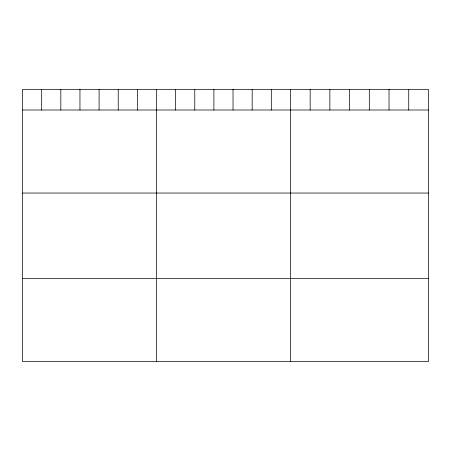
<?xml version="1.0" encoding="UTF-8"?>
<svg xmlns="http://www.w3.org/2000/svg" width="451" height="451" viewBox="0 0 451 451"><rect width="100%" height="100%" fill="white"/><g stroke="black" fill="none" stroke-linecap="round" stroke-linejoin="round"><path stroke-width="0.68" d="M428.45 110.01L428.45 361.64L22.55 361.64L22.55 89.36L428.45 89.36L428.45 110.01L22.55 110.01M22.55 193.051L428.45 193.051M22.55 278.6L428.45 278.6M408.736 89.36L408.736 110.01M389.021 89.36L389.021 110.01M369.307 89.36L369.307 110.01M349.587 89.36L349.587 110.01M329.873 89.36L329.873 110.01M310.158 89.36L310.158 110.01M290.444 89.36L290.444 361.64M271.31 89.36L271.31 110.01M252.171 89.36L252.171 110.01M233.037 89.36L233.037 110.01M213.904 89.36L213.904 110.01M194.77 89.36L194.77 110.01M175.631 89.36L175.631 110.01M156.497 89.36L156.497 361.64M137.363 89.36L137.363 110.01M118.224 89.36L118.224 110.01M99.09 89.36L99.09 110.01M79.957 89.36L79.957 110.01M60.823 89.36L60.823 110.01M41.684 89.36L41.684 110.01"/></g></svg>
